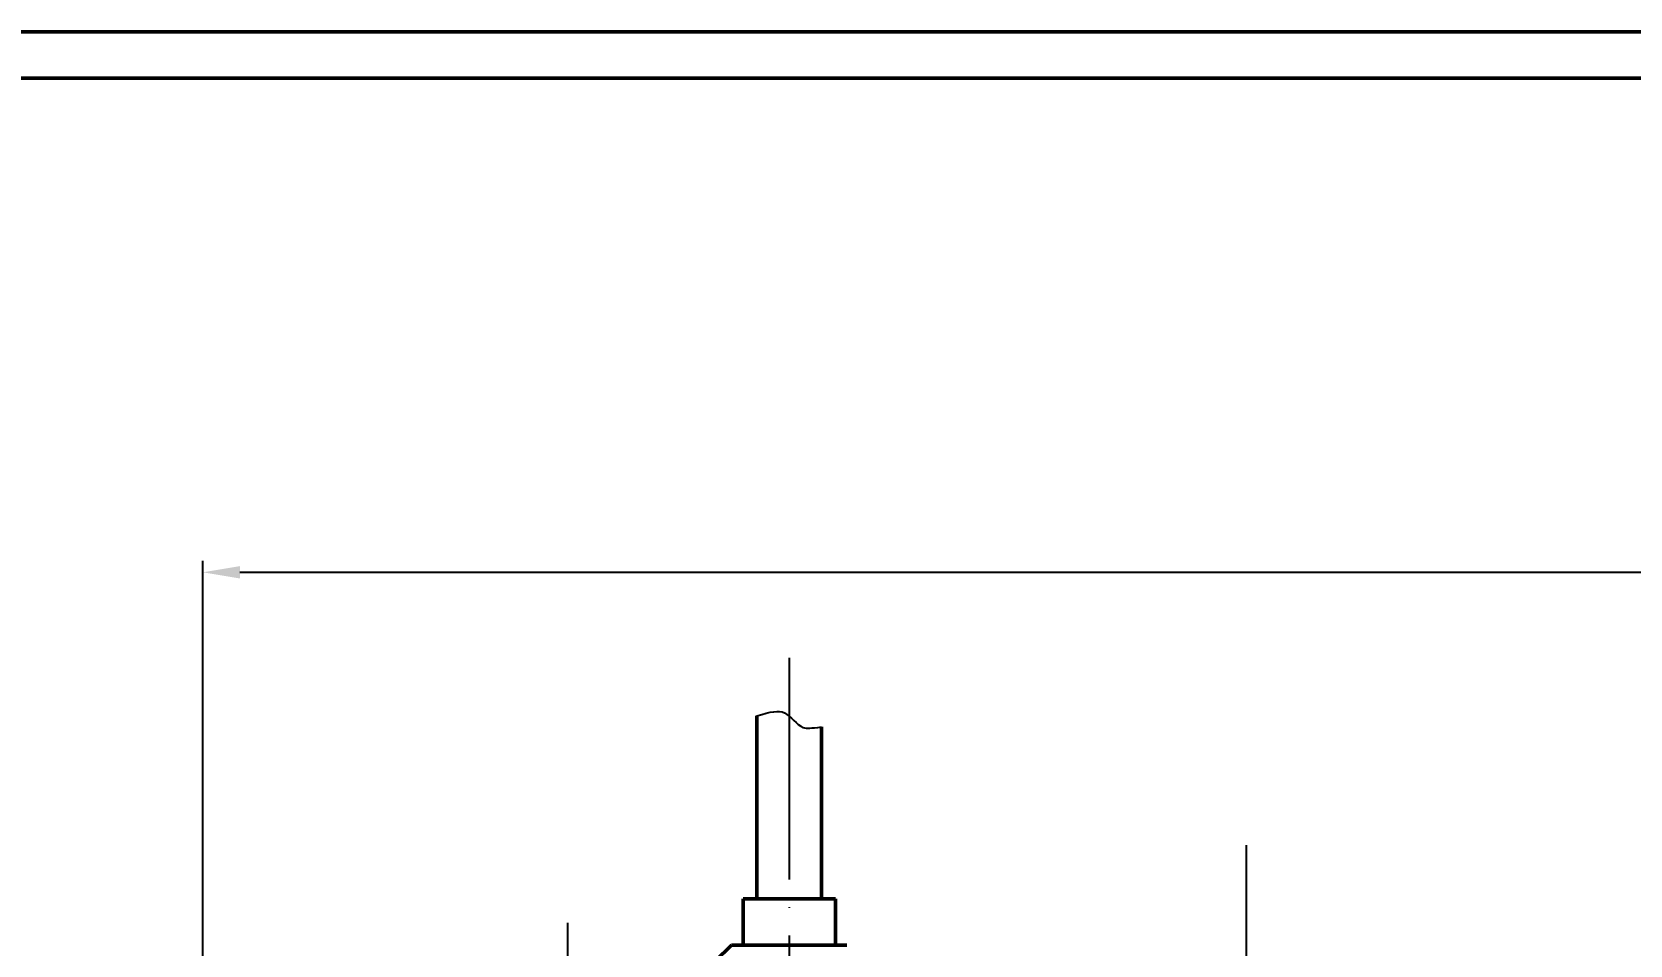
# Model space of a CAD drawing. Header units: millimetres. Extents: x -5427 to 3670, y -5891 to 948.
# Drawn here: x -5288.5 to -5115.4, y 849.5 to 948.5 of the extents above; entities that cross this region are included whole.
import ezdxf

# ---------------------------------------------------------------- set-up
doc = ezdxf.new("R2010")
doc.units = ezdxf.units.MM
doc.header["$MEASUREMENT"] = 0
doc.linetypes.add('ACAD_ISO04W100', pattern=[30, 24, -3, 0, -3])
doc.layers.add('оси', color=1, linetype='ACAD_ISO04W100')
doc.layers.add('Толстые', color=7, linetype='Continuous', lineweight=50)
doc.layers.add('Тонкие', color=140, linetype='Continuous', lineweight=25)
doc.styles.get("Standard").update_dxf_attribs({"font": 'isocpeui.ttf'})
doc.dimstyles.new('ISO-25', dxfattribs={"dimtxt": 4, "dimasz": 4, "dimexe": 1.25, "dimexo": 0, "dimtad": 1, "dimtxsty": 'Standard', "dimcen": 2.5, "dimadec": 0, "dimazin": 0, "dimtfac": 1, "dimtmove": 0, "dimatfit": 3, "dimfxl": 1, "dimarcsym": 0})

# ---------------------------------------------------------------- blocks, each defined once
blk = doc.blocks.new('*D526')
at = {"layer": 'Defpoints', "color": 0, "transparency": 16777216}
for p in [(-4882.96, 889.93), (-5269.96, 797.84), (-4882.96, 523.84)]:
    blk.add_point(p, dxfattribs=at)
at = {"layer": 'Тонкие', "color": 0, "lineweight": -2, "transparency": 16777216}
for p, q in [((-5269.96, 797.84), (-5269.96, 891.18)), ((-5265.96, 889.93), (-4886.96, 889.93)), ((-4882.96, 523.84), (-4882.96, 891.18))]:
    blk.add_line(p, q, dxfattribs=at)
at = {"layer": 'Тонкие', "color": 0, "transparency": 16777216}
for points in [[(-5265.96, 890.6), (-5265.96, 889.26), (-5269.96, 889.93)], [(-4886.96, 890.6), (-4886.96, 889.26), (-4882.96, 889.93)]]:
    blk.add_solid(points, dxfattribs=at)
at = {"layer": 'Тонкие', "color": 0, "transparency": 16777216, "insert": (-5076.46, 892.58), "char_height": 4, "attachment_point": 5}
blk.add_mtext('387', dxfattribs=at)

msp = doc.modelspace()

# ---------------------------------------------------------------- linework, layer by layer
at = {"layer": 'оси'}
for p, q in [((-5206.456, 880.655), (-5206.456, 720.581)), ((-5156.959, 860.364), (-5156.959, 796.23)), ((-5230.456, 851.956), (-5230.456, 763.838))]:
    msp.add_line(p, q, dxfattribs=at)
at = {"layer": 'Толстые'}
for p, q in [((-4587.118, 948.486), (-5427.118, 948.486)), ((-5406.959, 943.486), (-4592.118, 943.486)), ((-5209.956, 854.538), (-5209.956, 874.384)), ((-5202.956, 854.538), (-5202.956, 873.181)), ((-5211.456, 854.538), (-5211.456, 849.538)), ((-5211.456, 854.538), (-5201.456, 854.538)), ((-5201.456, 854.538), (-5201.456, 849.538)), ((-5212.706, 849.538), (-5214.456, 847.788)), ((-5212.706, 849.538), (-5200.206, 849.538))]:
    msp.add_line(p, q, dxfattribs=at)
at = {"layer": 'Тонкие'}
msp.add_open_spline([(-5209.956, 874.384), (-5208.425, 874.806), (-5206.815, 875.276), (-5205.364, 872.87), (-5204.112, 873.035), (-5202.956, 873.181)], degree=3, knots=[1.2473494, 1.2473494, 1.2473494, 1.2473494, 3.7264461, 6.282884, 7.6516923, 7.6516923, 7.6516923, 7.6516923], dxfattribs=at)

# ---------------------------------------------------------------- dimensions: what is measured, and where the dimension line sits
dim = msp.add_linear_dim(base=(-4882.959, 889.929), p1=(-5269.955, 797.838), p2=(-4882.959, 523.838), dimstyle='ISO-25', dxfattribs=at)
dim.commit()
dim.dimension.update_dxf_attribs({"geometry": '*D526', "text_midpoint": (-5076.457, 892.58)})

doc.saveas('drawing.dxf')
